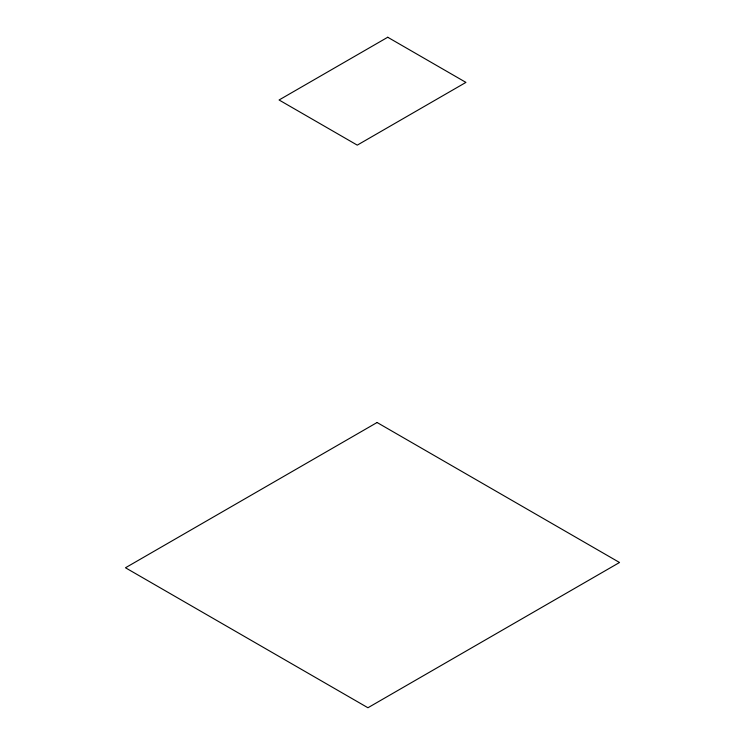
<?xml version="1.0" encoding="UTF-8"?>
<svg xmlns="http://www.w3.org/2000/svg" width="745" height="745" viewBox="0 0 745 745"><rect width="100%" height="100%" fill="white"/><g stroke="black" fill="none" stroke-linecap="round" stroke-linejoin="round"><path stroke-width="1.12" d="M387.735 37.25L279.068 99.988L357.265 145.135L465.932 82.397L387.735 37.25M377.072 422.508L125.477 567.774L367.928 707.75L619.523 562.494L377.072 422.508"/></g></svg>
